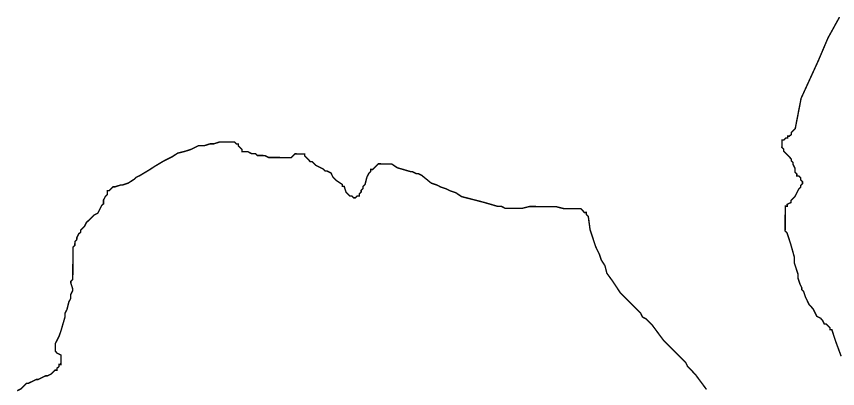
# Model space of a CAD drawing. Header units: metres. Extents: x 290190 to 339802, y 1811045 to 1991312.
# Drawn here: x 320247 to 321992, y 1875296 to 1876087 of the extents above; entities that cross this region are included whole.
import ezdxf

# ---------------------------------------------------------------- set-up
doc = ezdxf.new("R2010")
doc.units = ezdxf.units.M
doc.header["$MEASUREMENT"] = 0
doc.layers.add('HAZARDS LINE', color=1, linetype='Continuous')

msp = doc.modelspace()

# ---------------------------------------------------------------- linework, layer by layer
at = {"layer": 'HAZARDS LINE', "lineweight": 18}
for points in [[(322000, 1875365, 3.02, 3.02, 0), (321988.1, 1875397.3, 3.02, 3.02, 0), (321980.2, 1875421.5, 3.02, 3.02, 0), (321976.2, 1875421.5, 3.02, 3.02, 0), (321976.2, 1875425.5, 3.02, 3.02, 0), (321968.2, 1875433.6, 3.02, 3.02, 0), (321964.2, 1875433.7, 3.02, 3.02, 0), (321960.2, 1875441.7, 3.02, 3.02, 0), (321956.2, 1875445.8, 3.02, 3.02, 0), (321948.2, 1875449.9, 3.02, 3.02, 0), (321944.2, 1875457.9, 3.02, 3.02, 0), (321940.2, 1875466, 3.02, 3.02, 0), (321932.2, 1875474.1, 3.02, 3.02, 0), (321928.3, 1875482.2, 3.02, 3.02, 0), (321924.3, 1875490.3, 3.02, 3.02, 0), (321920.3, 1875502.4, 3.02, 3.02, 0), (321916.3, 1875506.4, 3.02, 3.02, 0), (321916.4, 1875510.5, 3.02, 3.02, 0), (321912.4, 1875518.5, 3.02, 3.02, 0), (321908.4, 1875530.7, 3.02, 3.02, 0), (321908.5, 1875538.7, 3.02, 3.02, 0), (321900.6, 1875562.9, 3.02, 3.02, 0), (321900.7, 1875575, 3.02, 3.02, 0), (321892.8, 1875603.2, 3.02, 3.02, 0), (321884.9, 1875627.4, 3.02, 3.02, 0), (321880.9, 1875631.5, 3.02, 3.02, 0), (321881.2, 1875683.9, 3.02, 3.02, 0), (321885.3, 1875683.8, 3.02, 3.02, 0), (321885.3, 1875687.9, 3.02, 3.02, 0), (321893.4, 1875691.8, 3.02, 3.02, 0), (321893.4, 1875695.9, 3.02, 3.02, 0), (321897.4, 1875699.9, 3.02, 3.02, 0), (321901.5, 1875703.9, 3.02, 3.02, 0), (321905.6, 1875711.9, 3.02, 3.02, 0), (321909.6, 1875719.9, 3.02, 3.02, 0), (321913.7, 1875723.9, 3.02, 3.02, 0), (321913.7, 1875727.9, 3.02, 3.02, 0), (321917.8, 1875731.9, 3.02, 3.02, 0), (321917.8, 1875736, 3.02, 3.02, 0), (321913.8, 1875740, 3.02, 3.02, 0), (321913.8, 1875744, 3.02, 3.02, 0), (321909.8, 1875748.1, 3.02, 3.02, 0), (321905.8, 1875748.1, 3.02, 3.02, 0), (321905.8, 1875752.2, 3.02, 3.02, 0), (321901.8, 1875756.2, 3.02, 3.02, 0), (321901.9, 1875764.3, 3.02, 3.02, 0), (321897.9, 1875772.3, 3.02, 3.02, 0), (321897.9, 1875776.4, 3.02, 3.02, 0), (321893.9, 1875780.4, 3.02, 3.02, 0), (321893.9, 1875784.4, 3.02, 3.02, 0), (321877.9, 1875800.7, 3.02, 3.02, 0), (321878, 1875804.7, 3.02, 3.02, 0), (321874, 1875808.7, 3.02, 3.02, 0), (321874.1, 1875824.8, 3.02, 3.02, 0), (321878.1, 1875824.8, 3.02, 3.02, 0), (321882.2, 1875828.8, 3.02, 3.02, 0), (321886.2, 1875828.8, 3.02, 3.02, 0), (321886.2, 1875832.8, 3.02, 3.02, 0), (321890.2, 1875832.8, 3.02, 3.02, 0), (321894.3, 1875836.8, 3.02, 3.02, 0), (321894.3, 1875840.8, 3.02, 3.02, 0), (321898.4, 1875844.8, 3.02, 3.02, 0), (321902.4, 1875848.8, 3.02, 3.02, 0), (321914.9, 1875913.2, 3.02, 3.02, 0), (321951.6, 1875993.5, 3.02, 3.02, 0), (321972.1, 1876041.7, 3.02, 3.02, 0), (321996.5, 1876085.8, 3.02, 3.02, 0)], [(320248.1, 1875291.5, 3.02, 3.02, 0), (320256.2, 1875295.5, 3.02, 3.02, 0), (320260.2, 1875299.5, 3.02, 3.02, 0), (320264.3, 1875303.5, 3.02, 3.02, 0), (320268.3, 1875307.5, 3.02, 3.02, 0), (320272.3, 1875307.5, 3.02, 3.02, 0), (320288.5, 1875315.4, 3.02, 3.02, 0), (320292.5, 1875315.4, 3.02, 3.02, 0), (320308.7, 1875323.3, 3.02, 3.02, 0), (320312.7, 1875323.3, 3.02, 3.02, 0), (320320.8, 1875327.3, 3.02, 3.02, 0), (320324.8, 1875331.3, 3.02, 3.02, 0), (320328.9, 1875335.3, 3.02, 3.02, 0), (320332.9, 1875335.3, 3.02, 3.02, 0), (320332.9, 1875339.3, 3.02, 3.02, 0), (320337, 1875343.3, 3.02, 3.02, 0), (320337, 1875347.3, 3.02, 3.02, 0), (320341, 1875347.3, 3.02, 3.02, 0), (320341.1, 1875351.3, 3.02, 3.02, 0), (320341.1, 1875355.3, 3.02, 3.02, 0), (320341.1, 1875359.4, 3.02, 3.02, 0), (320341.1, 1875363.4, 3.02, 3.02, 0), (320341.2, 1875367.4, 3.02, 3.02, 0), (320333.1, 1875371.5, 3.02, 3.02, 0), (320329.1, 1875375.6, 3.02, 3.02, 0), (320329.2, 1875379.6, 3.02, 3.02, 0), (320329.2, 1875383.6, 3.02, 3.02, 0), (320329.2, 1875387.6, 3.02, 3.02, 0), (320329.2, 1875391.7, 3.02, 3.02, 0), (320337.4, 1875407.7, 3.02, 3.02, 0), (320341.5, 1875419.8, 3.02, 3.02, 0), (320349.7, 1875447.9, 3.02, 3.02, 0), (320349.8, 1875456, 3.02, 3.02, 0), (320353.9, 1875464, 3.02, 3.02, 0), (320358, 1875480.1, 3.02, 3.02, 0), (320362.1, 1875488.1, 3.02, 3.02, 0), (320362.1, 1875496.2, 3.02, 3.02, 0), (320366.2, 1875504.2, 3.02, 3.02, 0), (320366.2, 1875508.2, 3.02, 3.02, 0), (320362.3, 1875520.3, 3.02, 3.02, 0), (320362.3, 1875524.3, 3.02, 3.02, 0), (320366.3, 1875528.3, 3.02, 3.02, 0), (320366.5, 1875544.5, 3.02, 3.02, 0), (320366.5, 1875552.5, 3.02, 3.02, 0), (320366.6, 1875560.6, 3.02, 3.02, 0), (320366.7, 1875576.7, 3.02, 3.02, 0), (320366.7, 1875584.7, 3.02, 3.02, 0), (320366.7, 1875588.7, 3.02, 3.02, 0), (320366.8, 1875596.8, 3.02, 3.02, 0), (320370.8, 1875600.8, 3.02, 3.02, 0), (320370.9, 1875608.9, 3.02, 3.02, 0), (320374.9, 1875612.9, 3.02, 3.02, 0), (320375, 1875616.9, 3.02, 3.02, 0), (320379, 1875624.9, 3.02, 3.02, 0), (320383.1, 1875628.9, 3.02, 3.02, 0), (320383.1, 1875632.9, 3.02, 3.02, 0), (320387.2, 1875636.9, 3.02, 3.02, 0), (320391.2, 1875640.9, 3.02, 3.02, 0), (320395.3, 1875649, 3.02, 3.02, 0), (320411.5, 1875665, 3.02, 3.02, 0), (320419.6, 1875669, 3.02, 3.02, 0), (320423.7, 1875677, 3.02, 3.02, 0), (320427.7, 1875685, 3.02, 3.02, 0), (320431.8, 1875689, 3.02, 3.02, 0), (320431.8, 1875697.1, 3.02, 3.02, 0), (320435.9, 1875705.1, 3.02, 3.02, 0), (320440, 1875709.1, 3.02, 3.02, 0), (320440, 1875713.1, 3.02, 3.02, 0), (320440, 1875717.1, 3.02, 3.02, 0), (320444, 1875717.1, 3.02, 3.02, 0), (320448.1, 1875721.1, 3.02, 3.02, 0), (320452.1, 1875725.1, 3.02, 3.02, 0), (320456.2, 1875725.1, 3.02, 3.02, 0), (320468.3, 1875729, 3.02, 3.02, 0), (320472.3, 1875729, 3.02, 3.02, 0), (320484.4, 1875733, 3.02, 3.02, 0), (320496.5, 1875740.9, 3.02, 3.02, 0), (320500.6, 1875745, 3.02, 3.02, 0), (320508.7, 1875748.9, 3.02, 3.02, 0), (320528.9, 1875760.9, 3.02, 3.02, 0), (320541, 1875768.9, 3.02, 3.02, 0), (320561.2, 1875780.8, 3.02, 3.02, 0), (320577.4, 1875788.8, 3.02, 3.02, 0), (320589.5, 1875796.7, 3.02, 3.02, 0), (320605.6, 1875800.7, 3.02, 3.02, 0), (320617.7, 1875804.6, 3.02, 3.02, 0), (320625.8, 1875808.6, 3.02, 3.02, 0), (320633.9, 1875812.6, 3.02, 3.02, 0), (320637.9, 1875812.5, 3.02, 3.02, 0), (320646, 1875812.5, 3.02, 3.02, 0), (320658.1, 1875816.4, 3.02, 3.02, 0), (320662.1, 1875816.4, 3.02, 3.02, 0), (320666.1, 1875816.4, 3.02, 3.02, 0), (320678.2, 1875820.3, 3.02, 3.02, 0), (320682.3, 1875820.3, 3.02, 3.02, 0), (320686.3, 1875820.3, 3.02, 3.02, 0), (320690.3, 1875820.3, 3.02, 3.02, 0), (320698.4, 1875820.2, 3.02, 3.02, 0), (320702.4, 1875820.2, 3.02, 3.02, 0), (320706.4, 1875820.2, 3.02, 3.02, 0), (320710.4, 1875820.1, 3.02, 3.02, 0), (320714.4, 1875816.1, 3.02, 3.02, 0), (320718.5, 1875816.1, 3.02, 3.02, 0), (320718.4, 1875812, 3.02, 3.02, 0), (320722.4, 1875808, 3.02, 3.02, 0), (320726.4, 1875803.9, 3.02, 3.02, 0), (320726.4, 1875799.9, 3.02, 3.02, 0), (320730.4, 1875799.9, 3.02, 3.02, 0), (320738.5, 1875799.8, 3.02, 3.02, 0), (320746.5, 1875795.7, 3.02, 3.02, 0), (320750.5, 1875795.7, 3.02, 3.02, 0), (320754.6, 1875795.7, 3.02, 3.02, 0), (320758.6, 1875791.6, 3.02, 3.02, 0), (320770.6, 1875791.6, 3.02, 3.02, 0), (320774.7, 1875791.5, 3.02, 3.02, 0), (320782.7, 1875787.5, 3.02, 3.02, 0), (320786.7, 1875787.4, 3.02, 3.02, 0), (320790.8, 1875787.4, 3.02, 3.02, 0), (320794.8, 1875787.4, 3.02, 3.02, 0), (320810.9, 1875787.3, 3.02, 3.02, 0), (320818.9, 1875787.2, 3.02, 3.02, 0), (320823, 1875787.2, 3.02, 3.02, 0), (320827, 1875787.2, 3.02, 3.02, 0), (320831, 1875787.2, 3.02, 3.02, 0), (320835.1, 1875791.2, 3.02, 3.02, 0), (320839.1, 1875795.2, 3.02, 3.02, 0), (320843.1, 1875795.1, 3.02, 3.02, 0), (320851.2, 1875795.1, 3.02, 3.02, 0), (320855.2, 1875795.1, 3.02, 3.02, 0), (320859.3, 1875795, 3.02, 3.02, 0), (320859.2, 1875791, 3.02, 3.02, 0), (320863.2, 1875786.9, 3.02, 3.02, 0), (320871.2, 1875778.8, 3.02, 3.02, 0), (320875.3, 1875778.8, 3.02, 3.02, 0), (320879.3, 1875774.8, 3.02, 3.02, 0), (320883.3, 1875770.7, 3.02, 3.02, 0), (320899.3, 1875762.6, 3.02, 3.02, 0), (320903.3, 1875758.5, 3.02, 3.02, 0), (320907.3, 1875758.5, 3.02, 3.02, 0), (320915.4, 1875754.4, 3.02, 3.02, 0), (320919.3, 1875746.3, 3.02, 3.02, 0), (320927.3, 1875738.2, 3.02, 3.02, 0), (320939.4, 1875730.1, 3.02, 3.02, 0), (320939.3, 1875726.1, 3.02, 3.02, 0), (320943.4, 1875726, 3.02, 3.02, 0), (320947.3, 1875713.9, 3.02, 3.02, 0), (320951.3, 1875709.9, 3.02, 3.02, 0), (320955.3, 1875705.8, 3.02, 3.02, 0), (320959.3, 1875705.8, 3.02, 3.02, 0), (320963.3, 1875701.7, 3.02, 3.02, 0), (320967.4, 1875701.7, 3.02, 3.02, 0), (320971.4, 1875705.7, 3.02, 3.02, 0), (320975.4, 1875705.7, 3.02, 3.02, 0), (320975.5, 1875709.7, 3.02, 3.02, 0), (320979.5, 1875713.7, 3.02, 3.02, 0), (320979.6, 1875717.8, 3.02, 3.02, 0), (320983.6, 1875721.8, 3.02, 3.02, 0), (320983.6, 1875725.8, 3.02, 3.02, 0), (320987.7, 1875729.8, 3.02, 3.02, 0), (320991.8, 1875745.9, 3.02, 3.02, 0), (320995.9, 1875753.9, 3.02, 3.02, 0), (320999.9, 1875757.9, 3.02, 3.02, 0), (321000, 1875761.9, 3.02, 3.02, 0), (321004, 1875761.9, 3.02, 3.02, 0), (321008, 1875765.9, 3.02, 3.02, 0), (321012.1, 1875769.9, 3.02, 3.02, 0), (321016.1, 1875773.9, 3.02, 3.02, 0), (321020.2, 1875773.9, 3.02, 3.02, 0), (321024.2, 1875773.8, 3.02, 3.02, 0), (321028.2, 1875773.8, 3.02, 3.02, 0), (321036.3, 1875773.8, 3.02, 3.02, 0), (321040.3, 1875773.7, 3.02, 3.02, 0), (321044.3, 1875773.7, 3.02, 3.02, 0), (321056.4, 1875765.6, 3.02, 3.02, 0), (321084.5, 1875757.4, 3.02, 3.02, 0), (321088.5, 1875757.3, 3.02, 3.02, 0), (321096.5, 1875753.3, 3.02, 3.02, 0), (321100.6, 1875753.2, 3.02, 3.02, 0), (321108.6, 1875749.2, 3.02, 3.02, 0), (321128.6, 1875732.9, 3.02, 3.02, 0), (321140.7, 1875728.8, 3.02, 3.02, 0), (321148.7, 1875724.7, 3.02, 3.02, 0), (321160.8, 1875720.6, 3.02, 3.02, 0), (321168.8, 1875716.6, 3.02, 3.02, 0), (321180.8, 1875712.5, 3.02, 3.02, 0), (321192.9, 1875704.3, 3.02, 3.02, 0), (321208.9, 1875700.2, 3.02, 3.02, 0), (321225, 1875696.1, 3.02, 3.02, 0), (321241.1, 1875691.9, 3.02, 3.02, 0), (321269.2, 1875683.7, 3.02, 3.02, 0), (321277.3, 1875683.7, 3.02, 3.02, 0), (321285.3, 1875679.6, 3.02, 3.02, 0), (321293.4, 1875679.5, 3.02, 3.02, 0), (321301.4, 1875679.5, 3.02, 3.02, 0), (321305.4, 1875679.4, 3.02, 3.02, 0), (321313.5, 1875679.4, 3.02, 3.02, 0), (321317.5, 1875679.4, 3.02, 3.02, 0), (321321.5, 1875679.3, 3.02, 3.02, 0), (321337.7, 1875683.3, 3.02, 3.02, 0), (321341.7, 1875683.2, 3.02, 3.02, 0), (321345.7, 1875683.2, 3.02, 3.02, 0), (321357.8, 1875683.1, 3.02, 3.02, 0), (321369.9, 1875683.1, 3.02, 3.02, 0), (321377.9, 1875683, 3.02, 3.02, 0), (321386, 1875683, 3.02, 3.02, 0), (321394, 1875682.9, 3.02, 3.02, 0), (321410.1, 1875678.8, 3.02, 3.02, 0), (321418.2, 1875678.7, 3.02, 3.02, 0), (321422.2, 1875678.7, 3.02, 3.02, 0), (321434.3, 1875678.6, 3.02, 3.02, 0), (321438.3, 1875678.6, 3.02, 3.02, 0), (321442.3, 1875678.6, 3.02, 3.02, 0), (321446.4, 1875678.6, 3.02, 3.02, 0), (321450.4, 1875674.5, 3.02, 3.02, 0), (321454.4, 1875670.4, 3.02, 3.02, 0), (321458.4, 1875670.4, 3.02, 3.02, 0), (321458.4, 1875666.4, 3.02, 3.02, 0), (321462.4, 1875662.3, 3.02, 3.02, 0), (321466.2, 1875634.1, 3.02, 3.02, 0), (321478.1, 1875597.8, 3.02, 3.02, 0), (321482, 1875589.7, 3.02, 3.02, 0), (321486, 1875581.7, 3.02, 3.02, 0), (321490, 1875569.5, 3.02, 3.02, 0), (321497.9, 1875557.4, 3.02, 3.02, 0), (321501.9, 1875541.3, 3.02, 3.02, 0), (321513.8, 1875525.1, 3.02, 3.02, 0), (321521.8, 1875513, 3.02, 3.02, 0), (321529.8, 1875500.8, 3.02, 3.02, 0), (321537.8, 1875492.7, 3.02, 3.02, 0), (321545.8, 1875484.6, 3.02, 3.02, 0), (321553.8, 1875476.5, 3.02, 3.02, 0), (321573.8, 1875456.3, 3.02, 3.02, 0), (321577.8, 1875448.2, 3.02, 3.02, 0), (321585.8, 1875444.1, 3.02, 3.02, 0), (321597.8, 1875431.9, 3.02, 3.02, 0), (321621.7, 1875399.6, 3.02, 3.02, 0), (321633.7, 1875387.4, 3.02, 3.02, 0), (321641.7, 1875379.3, 3.02, 3.02, 0), (321665.8, 1875355, 3.02, 3.02, 0), (321669.8, 1875351, 3.02, 3.02, 0), (321673.7, 1875342.9, 3.02, 3.02, 0), (321681.7, 1875334.8, 3.02, 3.02, 0), (321689.7, 1875326.7, 3.02, 3.02, 0), (321713.7, 1875294.3, 3.02, 3.02, 0)]]:
    msp.add_lwpolyline(points, format="xyseb", dxfattribs=at)

doc.saveas('drawing.dxf')
